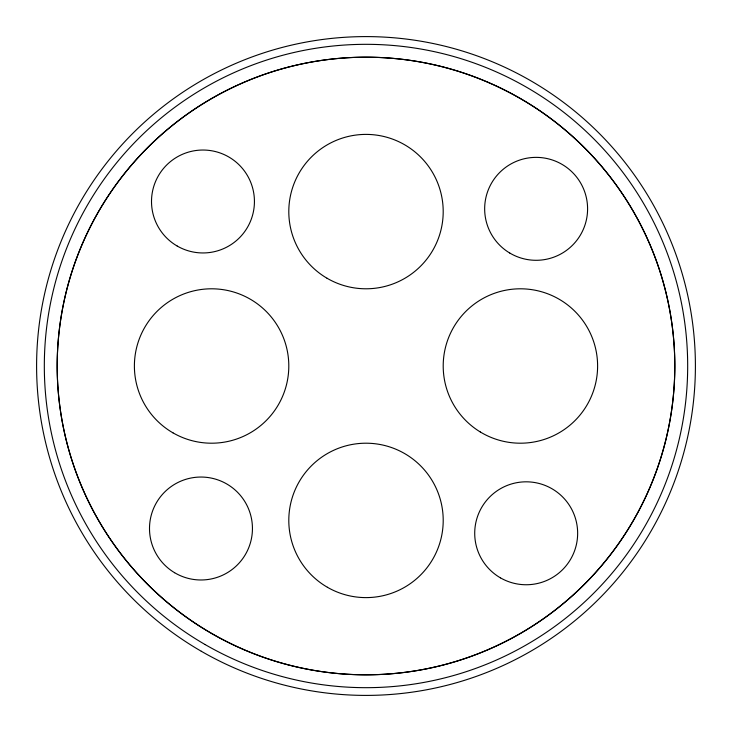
<?xml version="1.0" encoding="UTF-8"?>
<svg xmlns="http://www.w3.org/2000/svg" width="732" height="732" viewBox="0 0 732 732"><rect width="100%" height="100%" fill="white"/><g stroke="black" fill="none" stroke-linecap="round" stroke-linejoin="round"><path stroke-width="1.1" d="M327.021 278.233A77.208 77.208 0 0 0 443.199 212.033A77.208 77.208 0 0 0 327.78 144.515A77.208 77.208 0 0 0 327.021 278.233M480.302 431.972A77.208 77.208 0 0 0 597.587 367.748A77.208 77.208 0 0 0 483.33 298.281A77.208 77.208 0 0 0 480.302 431.972M172.99 432.859A77.208 77.208 0 0 0 288.801 366A77.208 77.208 0 0 0 172.99 299.141A77.208 77.208 0 0 0 172.99 432.859M327.396 587.265A77.208 77.208 0 0 0 443.208 520.406A77.208 77.208 0 0 0 327.396 453.547A77.208 77.208 0 0 0 327.396 587.265M509.774 253.043A51.469 51.469 0 0 0 587.586 209.553A51.469 51.469 0 0 0 511.009 163.913A51.469 51.469 0 0 0 509.774 253.043M500.45 577.859A51.469 51.469 0 0 0 577.649 533.289A51.469 51.469 0 0 0 500.45 488.711A51.469 51.469 0 0 0 500.45 577.859M177.236 246.062A51.469 51.469 0 0 0 254.434 201.492A51.469 51.469 0 0 0 177.236 156.923A51.469 51.469 0 0 0 177.236 246.062M174.591 572.708A51.469 51.469 0 0 0 252.439 529.254A51.469 51.469 0 0 0 175.89 483.568A51.469 51.469 0 0 0 174.591 572.708M198.656 625.54A308.812 308.812 0 0 0 674.437 381.152A308.812 308.812 0 0 0 224.898 91.308A308.812 308.812 0 0 0 198.656 625.54A308.812 308.812 0 0 0 674.437 381.152A308.812 308.812 0 0 0 224.898 91.308A308.812 308.812 0 0 0 198.656 625.54M205.161 644.581A321.677 321.677 0 0 0 687.677 366A321.677 321.677 0 0 0 205.161 87.419A321.677 321.677 0 0 0 205.161 644.581M201.3 651.27A329.4 329.4 0 0 0 695.4 366A329.4 329.4 0 0 0 201.3 80.73A329.4 329.4 0 0 0 201.3 651.27"/></g></svg>
